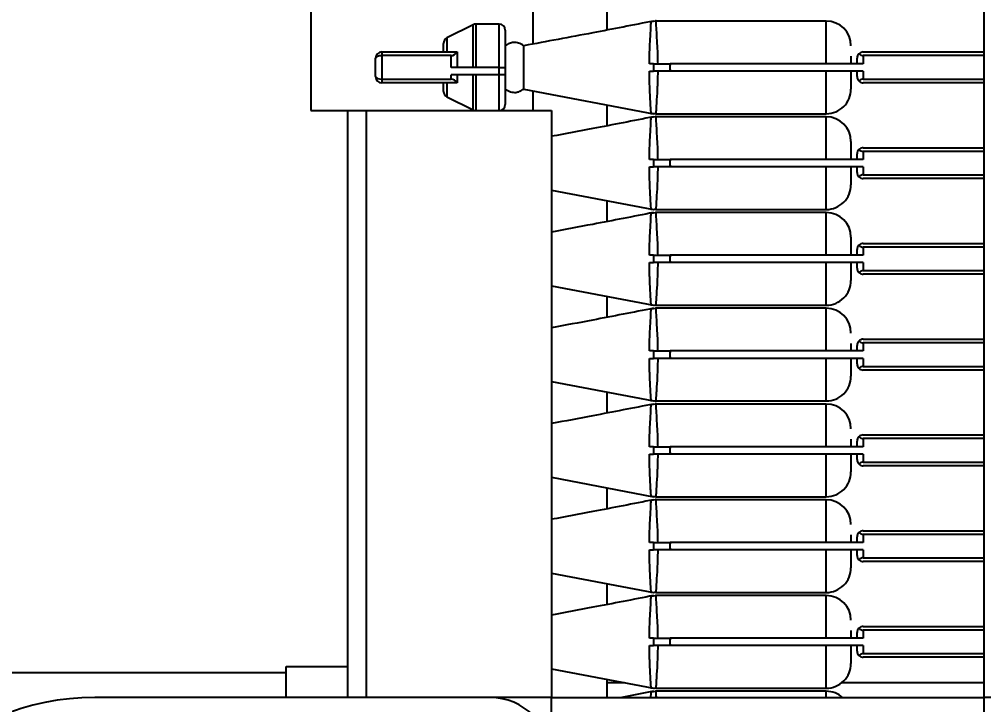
# Model space of a CAD drawing. Header units: millimetres. Extents: x 10 to 584, y 10 to 410.
# Drawn here: x 103.39 to 108.6, y 298.64 to 302.34 of the extents above; entities that cross this region are included whole.
import ezdxf

# ---------------------------------------------------------------- set-up
doc = ezdxf.new("R2010")
doc.units = ezdxf.units.MM
doc.layers.add('2', color=1, linetype='Continuous')
doc.styles.add('SLDTEXTSTYLE0', font='TXT', dxfattribs={"width": 0.7})
doc.dimstyles.new('SLDDIMSTYLE0', dxfattribs={"dimtxt": 3.5, "dimasz": 3.5, "dimexe": 0, "dimexo": 0.0625, "dimgap": 0.875, "dimtad": 1, "dimlfac": 15, "dimrnd": 1e-09, "dimzin": 12, "dimdsep": 46, "dimtxsty": 'SLDTEXTSTYLE0', "dimsah": 1, "dimcen": 0.09, "dimadec": 0, "dimazin": 3, "dimtfac": 1, "dimtofl": 0, "dimtmove": 0, "dimatfit": 3, "dimfxl": 0, "dimfrac": 2, "dimtolj": 1, "dimtzin": 12, "dimarcsym": 0})

# ---------------------------------------------------------------- blocks, each defined once
blk = doc.blocks.new('_D')
at = {"layer": '2', "color": 1}
for p, q in [((167.5018, 346.7783), (43.5018, 346.7783)), ((44.5018, 346.7783), (44.5018, 225.845)), ((181.5762, 225.845), (43.5018, 225.845))]:
    blk.add_line(p, q, dxfattribs=at)
for points in [[(44.5018, 346.7783), (43.9634, 343.2783), (45.0403, 343.2783)], [(44.5018, 225.845), (45.0403, 229.345), (43.9634, 229.345)]]:
    blk.add_solid(points, dxfattribs=at)
at = {"layer": '2', "color": 1, "insert": (39.9901, 278.6627), "char_height": 3.5, "attachment_point": 1, "rotation": 90, "style": 'SLDTEXTSTYLE0'}
blk.add_mtext('1814', dxfattribs=at)

msp = doc.modelspace()

# ---------------------------------------------------------------- linework, layer by layer
at = {"color": 7, "linetype": 'Continuous', "lineweight": 25}
for p, q in [((104.96849, 303.17831), (104.96849, 301.84498)), ((108.60183, 303.17831), (108.60183, 298.67831)), ((106.16849, 302.20435), (106.16849, 302.4688)), ((106.56849, 302.27977), (106.56849, 302.3927)), ((106.83141, 302.32733), (106.80619, 302.32392)), ((107.75183, 302.32831), (106.83128, 302.32831)), ((105.84479, 302.30813), (105.70359, 302.23753)), ((105.98516, 302.31165), (105.85969, 302.31165)), ((106.01849, 302.27831), (106.01849, 302.07831)), ((106.80585, 302.3238), (106.80594, 302.3258)), ((105.68516, 302.16165), (105.68516, 302.20771)), ((105.31849, 302.12784), (105.31849, 302.12831)), ((105.31849, 302.02879), (105.31849, 302.12784)), ((105.35183, 302.16165), (105.35183, 302.14165)), ((105.35183, 302.16165), (105.7568, 302.16165)), ((105.35183, 302.14165), (105.35183, 302.01498)), ((105.72625, 302.14165), (105.35183, 302.14165)), ((105.72625, 302.07831), (105.72625, 302.14165)), ((105.7568, 302.16165), (105.75934, 302.16165)), ((105.75934, 302.16165), (105.75958, 302.16145)), ((105.75958, 302.16145), (105.75958, 302.07831)), ((107.91849, 302.09831), (107.91849, 302.12831)), ((107.95183, 302.16165), (108.60183, 302.16165)), ((107.95183, 302.14165), (107.95183, 302.09831)), ((108.60183, 302.14165), (107.95183, 302.14165)), ((105.98516, 302.07831), (105.72625, 302.07831)), ((105.98516, 302.03831), (105.98516, 302.07831)), ((105.98516, 302.07831), (106.01849, 302.07831)), ((106.01849, 302.07831), (106.01849, 302.03831)), ((106.81849, 302.09831), (106.79671, 302.09831)), ((106.81849, 302.09831), (106.81849, 302.05831)), ((107.95183, 302.09831), (106.90968, 302.09831)), ((105.31849, 302.02831), (105.31849, 302.02879)), ((105.35183, 302.01498), (105.35183, 301.99498)), ((105.35183, 302.01498), (105.72625, 302.01498)), ((105.72625, 302.01498), (105.72625, 302.03831)), ((105.98516, 302.03831), (105.72625, 302.03831)), ((105.75958, 302.03831), (105.75958, 301.99518)), ((106.01849, 302.03831), (105.98516, 302.03831)), ((106.01849, 302.03831), (106.01849, 301.87831)), ((106.79662, 302.05831), (106.81849, 302.05831)), ((107.95183, 302.05831), (106.90968, 302.05831)), ((107.91849, 302.02831), (107.91849, 302.05831)), ((107.95183, 302.05831), (107.95183, 302.01498)), ((107.95183, 302.01498), (108.60183, 302.01498)), ((105.7568, 301.99498), (105.35183, 301.99498)), ((105.68516, 301.94892), (105.68516, 301.99498)), ((105.75934, 301.99498), (105.7568, 301.99498)), ((105.75958, 301.99518), (105.75934, 301.99498)), ((106.11849, 301.96165), (106.81849, 301.82847)), ((108.60183, 301.99498), (107.95183, 301.99498)), ((105.70359, 301.9191), (105.84479, 301.8485)), ((106.16849, 301.84498), (106.16849, 301.95214)), ((106.56849, 301.7631), (106.56849, 301.87604)), ((104.96849, 301.84498), (105.16849, 301.84498)), ((105.16849, 298.67831), (105.16849, 301.84498)), ((105.16849, 301.84498), (105.26849, 301.84498)), ((105.26849, 298.67831), (105.26849, 301.84498)), ((105.26849, 301.84498), (106.26849, 301.84498)), ((106.26849, 301.84498), (106.26849, 298.67831)), ((106.80585, 301.83275), (106.80594, 301.83082)), ((106.80585, 301.80713), (106.80594, 301.80913)), ((106.83141, 301.81067), (106.80619, 301.80726)), ((106.83128, 301.82831), (107.75183, 301.82831)), ((107.75183, 301.81165), (106.83128, 301.81165)), ((107.91849, 301.58165), (107.91849, 301.61165)), ((107.95183, 301.64498), (108.60183, 301.64498)), ((107.95183, 301.62498), (107.95183, 301.58165)), ((108.60183, 301.62498), (107.95183, 301.62498)), ((106.81849, 301.58165), (106.79671, 301.58165)), ((106.81849, 301.58165), (106.81849, 301.54165)), ((107.95183, 301.58165), (106.90968, 301.58165)), ((106.79662, 301.54165), (106.81849, 301.54165)), ((107.95183, 301.54165), (106.90968, 301.54165)), ((107.91849, 301.51165), (107.91849, 301.54165)), ((107.95183, 301.54165), (107.95183, 301.49831)), ((107.95183, 301.49831), (108.60183, 301.49831)), ((108.60183, 301.47831), (107.95183, 301.47831)), ((106.26849, 301.41644), (106.81849, 301.31181)), ((106.56849, 301.24643), (106.56849, 301.35937)), ((106.80585, 301.31608), (106.80594, 301.31415)), ((106.80585, 301.29047), (106.80594, 301.29247)), ((106.83141, 301.294), (106.80619, 301.29059)), ((106.83128, 301.31165), (107.75183, 301.31165)), ((107.75183, 301.29498), (106.83128, 301.29498)), ((107.95183, 301.12831), (108.60183, 301.12831)), ((107.91849, 301.06498), (107.91849, 301.09498)), ((108.60183, 301.10831), (107.95183, 301.10831)), ((107.95183, 301.10831), (107.95183, 301.06498)), ((106.79662, 301.02498), (106.81849, 301.02498)), ((106.81849, 301.06498), (106.79671, 301.06498)), ((106.81849, 301.06498), (106.81849, 301.02498)), ((107.95183, 301.06498), (106.90968, 301.06498)), ((107.95183, 301.02498), (106.90968, 301.02498)), ((107.91849, 300.99498), (107.91849, 301.02498)), ((107.95183, 301.02498), (107.95183, 300.98165)), ((107.95183, 300.98165), (108.60183, 300.98165)), ((108.60183, 300.96165), (107.95183, 300.96165)), ((106.26849, 300.89978), (106.81849, 300.79514)), ((106.56849, 300.72977), (106.56849, 300.8427)), ((106.80585, 300.79941), (106.80594, 300.79749)), ((106.80585, 300.7738), (106.80594, 300.7758)), ((106.83141, 300.77733), (106.80619, 300.77392)), ((106.83128, 300.79498), (107.75183, 300.79498)), ((107.75183, 300.77831), (106.83128, 300.77831)), ((107.95183, 300.61165), (108.60183, 300.61165)), ((107.91849, 300.54831), (107.91849, 300.57831)), ((107.95183, 300.59165), (107.95183, 300.54831)), ((108.60183, 300.59165), (107.95183, 300.59165)), ((106.79662, 300.50831), (106.81849, 300.50831)), ((106.81849, 300.54831), (106.79671, 300.54831)), ((106.81849, 300.54831), (106.81849, 300.50831)), ((107.95183, 300.54831), (106.90968, 300.54831)), ((107.95183, 300.50831), (106.90968, 300.50831)), ((107.91849, 300.47831), (107.91849, 300.50831)), ((107.95183, 300.50831), (107.95183, 300.46498)), ((107.95183, 300.46498), (108.60183, 300.46498)), ((108.60183, 300.44498), (107.95183, 300.44498)), ((106.26849, 300.38311), (106.81849, 300.27847)), ((106.56849, 300.2131), (106.56849, 300.32604)), ((106.80585, 300.28275), (106.80594, 300.28082)), ((106.80585, 300.25713), (106.80594, 300.25913)), ((106.83141, 300.26067), (106.80619, 300.25726)), ((106.83128, 300.27831), (107.75183, 300.27831)), ((107.75183, 300.26165), (106.83128, 300.26165)), ((107.95183, 300.09498), (108.60183, 300.09498)), ((107.91849, 300.03165), (107.91849, 300.06165)), ((107.95183, 300.07498), (107.95183, 300.03165)), ((108.60183, 300.07498), (107.95183, 300.07498)), ((106.79662, 299.99165), (106.81849, 299.99165)), ((106.81849, 300.03165), (106.79671, 300.03165)), ((106.81849, 300.03165), (106.81849, 299.99165)), ((107.95183, 300.03165), (106.90968, 300.03165)), ((107.95183, 299.99165), (106.90968, 299.99165)), ((107.91849, 299.96165), (107.91849, 299.99165)), ((107.95183, 299.99165), (107.95183, 299.94831)), ((107.95183, 299.94831), (108.60183, 299.94831)), ((108.60183, 299.92831), (107.95183, 299.92831)), ((106.26849, 299.86644), (106.81849, 299.76181)), ((106.56849, 299.69643), (106.56849, 299.80937)), ((106.80585, 299.76608), (106.80594, 299.76415)), ((106.80585, 299.74047), (106.80594, 299.74247)), ((106.83141, 299.744), (106.80619, 299.74059)), ((106.83128, 299.76165), (107.75183, 299.76165)), ((107.75183, 299.74498), (106.83128, 299.74498)), ((107.95183, 299.57831), (108.60183, 299.57831)), ((106.81849, 299.51498), (106.79671, 299.51498)), ((106.81849, 299.51498), (106.81849, 299.47498)), ((107.95183, 299.51498), (106.90968, 299.51498)), ((107.91849, 299.51498), (107.91849, 299.54498)), ((107.95183, 299.55831), (107.95183, 299.51498)), ((108.60183, 299.55831), (107.95183, 299.55831)), ((106.79662, 299.47498), (106.81849, 299.47498)), ((107.95183, 299.47498), (106.90968, 299.47498)), ((107.91849, 299.44498), (107.91849, 299.47498)), ((107.95183, 299.47498), (107.95183, 299.43165)), ((107.95183, 299.43165), (108.60183, 299.43165)), ((108.60183, 299.41165), (107.95183, 299.41165)), ((106.26849, 299.34978), (106.81849, 299.24514)), ((106.56849, 299.17977), (106.56849, 299.2927)), ((106.80585, 299.24941), (106.80594, 299.24749)), ((106.80585, 299.2238), (106.80594, 299.2258)), ((106.83141, 299.22733), (106.80619, 299.22392)), ((106.83128, 299.24498), (107.75183, 299.24498)), ((107.75183, 299.22831), (106.83128, 299.22831)), ((107.95183, 299.06165), (108.60183, 299.06165)), ((106.81849, 298.99831), (106.79671, 298.99831)), ((106.81849, 298.99831), (106.81849, 298.95831)), ((107.95183, 298.99831), (106.90968, 298.99831)), ((107.91849, 298.99831), (107.91849, 299.02831)), ((107.95183, 299.04165), (107.95183, 298.99831)), ((108.60183, 299.04165), (107.95183, 299.04165)), ((106.79662, 298.95831), (106.81849, 298.95831)), ((107.95183, 298.95831), (106.90968, 298.95831)), ((107.91849, 298.92831), (107.91849, 298.95831)), ((107.95183, 298.95831), (107.95183, 298.91498)), ((107.95183, 298.91498), (108.60183, 298.91498)), ((108.60183, 298.89498), (107.95183, 298.89498)), ((104.83516, 298.84498), (105.16849, 298.84498)), ((104.83516, 298.67831), (104.83516, 298.84498)), ((105.16849, 298.67831), (105.16849, 298.84498)), ((104.83516, 298.81165), (101.80183, 298.81165)), ((106.26849, 298.83311), (106.81849, 298.72847)), ((106.56849, 298.67831), (106.56849, 298.77604)), ((106.56849, 298.75831), (106.66164, 298.75831)), ((107.83609, 298.75831), (108.60183, 298.75831)), ((106.81849, 298.71149), (106.64709, 298.67831)), ((106.80585, 298.73275), (106.80594, 298.73082)), ((106.80585, 298.70713), (106.80594, 298.70913)), ((106.83141, 298.71067), (106.80619, 298.70726)), ((106.83128, 298.72831), (107.75183, 298.72831)), ((107.75183, 298.71165), (106.83128, 298.71165)), ((105.93516, 298.67831), (103.80183, 298.67831)), ((106.26849, 298.67831), (105.93516, 298.67831)), ((106.26849, 298.67831), (108.60183, 298.67831)), ((106.26849, 298.34498), (106.26849, 298.67831)), ((108.60183, 298.67831), (108.60183, 298.34498)), ((108.93516, 298.67831), (108.60183, 298.67831))]:
    msp.add_line(p, q, dxfattribs=at)
at = {"color": 59, "linetype": 'Continuous', "lineweight": 25}
for p, q in [((105.84479, 302.07831), (105.84479, 302.30813)), ((105.85969, 302.31165), (105.85969, 302.07831)), ((105.98516, 302.07831), (105.98516, 302.31165)), ((105.70359, 302.23753), (105.70359, 302.16165)), ((105.84479, 301.8485), (105.84479, 302.03831)), ((105.85969, 302.03831), (105.85969, 301.84498)), ((105.98516, 301.84498), (105.98516, 302.03831)), ((105.70359, 301.99498), (105.70359, 301.9191))]:
    msp.add_line(p, q, dxfattribs=at)
at = {"color": 7, "linetype": 'Continuous', "lineweight": 25}
for centre, radius, start, end in [((107.75183, 302.19498), 0.13333, 0, 89.98212), ((105.85969, 302.27831), 0.03333, 90, 116.56505), ((105.98516, 302.27831), 0.03333, 0, 90), ((105.71849, 302.20771), 0.03333, 116.56505, 180), ((105.35183, 302.12831), 0.03333, 90, 180), ((105.72625, 302.17498), 0.03333, 270, 336.42182), ((107.95183, 302.12831), 0.03333, 135.573, 180), ((107.95183, 302.12831), 0.03333, 90, 135.573), ((107.95183, 302.17498), 0.03333, 224.427, 270), ((105.35183, 302.02831), 0.03333, 180, 270), ((105.72625, 301.98165), 0.03333, 23.57818, 90), ((107.95183, 302.02831), 0.03333, 180, 224.427), ((107.95183, 301.98165), 0.03333, 90, 135.573), ((107.75183, 301.96165), 0.13333, 269.98212, 0), ((107.95183, 302.02831), 0.03333, 224.427, 270), ((105.71849, 301.94892), 0.03333, 180, 243.43495), ((105.98516, 301.87831), 0.03333, 270, 0), ((105.85969, 301.87831), 0.03333, 243.43495, 270), ((107.75183, 301.67831), 0.13333, 0, 89.98212), ((107.95183, 301.61165), 0.03333, 135.573, 180), ((107.95183, 301.61165), 0.03333, 90, 135.573), ((107.95183, 301.65831), 0.03333, 224.427, 270), ((107.95183, 301.51165), 0.03333, 180, 224.427), ((107.95183, 301.46498), 0.03333, 90, 135.573), ((107.75183, 301.44498), 0.13333, 269.98212, 0), ((107.95183, 301.51165), 0.03333, 224.427, 270), ((107.75183, 301.16165), 0.13333, 0, 89.98212), ((107.95183, 301.09498), 0.03333, 90, 135.573), ((107.95183, 301.09498), 0.03333, 135.573, 180), ((107.95183, 301.14165), 0.03333, 224.427, 270), ((107.95183, 300.99498), 0.03333, 180, 224.427), ((107.95183, 300.94831), 0.03333, 90, 135.573), ((107.75183, 300.92831), 0.13333, 269.98212, 0), ((107.95183, 300.99498), 0.03333, 224.427, 270), ((107.75183, 300.64498), 0.13333, 0, 89.98212), ((107.95183, 300.57831), 0.03333, 90, 135.573), ((107.95183, 300.57831), 0.03333, 135.573, 180), ((107.95183, 300.62498), 0.03333, 224.427, 270), ((107.95183, 300.47831), 0.03333, 180, 224.427), ((107.95183, 300.43165), 0.03333, 90, 135.573), ((107.95183, 300.47831), 0.03333, 224.427, 270), ((107.75183, 300.41165), 0.13333, 269.98212, 0), ((107.75183, 300.12831), 0.13333, 0, 89.98212), ((107.95183, 300.06165), 0.03333, 90, 135.573), ((107.95183, 300.06165), 0.03333, 135.573, 180), ((107.95183, 300.10831), 0.03333, 224.427, 270), ((107.95183, 299.96165), 0.03333, 180, 224.427), ((107.95183, 299.91498), 0.03333, 90, 135.573), ((107.95183, 299.96165), 0.03333, 224.427, 270), ((107.75183, 299.89498), 0.13333, 269.98212, 0), ((107.75183, 299.61165), 0.13333, 0, 89.98212), ((107.95183, 299.54498), 0.03333, 135.573, 180), ((107.95183, 299.54498), 0.03333, 90, 135.573), ((107.95183, 299.59165), 0.03333, 224.427, 270), ((107.95183, 299.44498), 0.03333, 180, 224.427), ((107.95183, 299.39831), 0.03333, 90, 135.573), ((107.95183, 299.44498), 0.03333, 224.427, 270), ((107.75183, 299.37831), 0.13333, 269.98212, 0), ((107.75183, 299.09498), 0.13333, 0, 89.98212), ((107.95183, 299.02831), 0.03333, 135.573, 180), ((107.95183, 299.02831), 0.03333, 90, 135.573), ((107.95183, 299.07498), 0.03333, 224.427, 270), ((107.95183, 298.92831), 0.03333, 180, 224.427), ((107.95183, 298.88165), 0.03333, 90, 135.573), ((107.95183, 298.92831), 0.03333, 224.427, 270), ((107.75183, 298.86165), 0.13333, 269.98212, 0), ((107.75183, 298.57831), 0.13333, 48.59038, 89.98212), ((103.80183, 297.34498), 1.33333, 90, 180), ((105.93516, 298.34498), 0.33333, 0, 90)]:
    msp.add_arc(centre, radius, start, end, dxfattribs=at)
for centre, start_param, end_param in [((105.35183, 302.12784), 1.5707963, 3.1415927), ((105.35183, 302.02879), 3.1415927, 4.712389)]:
    msp.add_ellipse(centre, major_axis=(0.03333, 0), ratio=0.4142136, start_param=start_param, end_param=end_param, dxfattribs=at)
for points, knots in [([(106.81849, 302.32816), (106.70924, 302.30685), (106.47591, 302.26135), (106.24257, 302.21802), (106.11849, 302.19498)], [0, 0, 0, 0, 0.46823352, 1, 1, 1, 1]), ([(106.11849, 302.19498), (106.10955, 302.20067), (106.09261, 302.21145), (106.06439, 302.21462), (106.03928, 302.20833), (106.02568, 302.19959), (106.01849, 302.19498)], [0, 0, 0, 0, 0.2916196, 0.55270692, 0.76371042, 1, 1, 1, 1]), ([(106.11849, 302.07831), (106.11849, 302.0936), (106.11849, 302.12418), (106.11849, 302.16273), (106.11849, 302.18964), (106.11849, 302.19314), (106.11849, 302.19488)], [0, 0, 0, 0, 0.2506994, 0.5013989, 0.7520983, 1, 1, 1, 1]), ([(107.88516, 302.1389), (107.88516, 302.13154), (107.88516, 302.12021), (107.88516, 302.104), (107.88516, 302.09831)], [0, 0, 0, 0, 0.6488276, 1, 1, 1, 1]), ([(106.11849, 301.96173), (106.11849, 301.9617), (106.11849, 301.95869), (106.11849, 301.96907), (106.11849, 301.99331), (106.11849, 302.0326), (106.11849, 302.06307), (106.11849, 302.07831)], [0, 0, 0, 0, 0.002411, 0.2518083, 0.5012055, 0.7506028, 1, 1, 1, 1]), ([(106.81849, 302.09831), (106.83075, 302.09831), (106.85527, 302.09831), (106.88872, 302.09831), (106.90673, 302.09831), (106.90968, 302.09831)], [0, 0, 0, 0, 0.4554846, 0.9107025, 1, 1, 1, 1]), ([(106.90968, 302.05831), (106.89424, 302.05831), (106.86333, 302.05831), (106.8336, 302.05831), (106.82024, 302.05831), (106.81849, 302.05831)], [0, 0, 0, 0, 0.46482772, 0.93020447, 1, 1, 1, 1]), ([(107.88516, 302.05831), (107.88516, 302.05341), (107.88516, 302.03241), (107.88516, 302.00563), (107.88516, 301.97048), (107.88516, 301.96529), (107.88516, 301.96165)], [0, 0, 0, 0, 0.06579112, 0.28211026, 0.49679186, 1, 1, 1, 1]), ([(106.01849, 301.96165), (106.02758, 301.95596), (106.04473, 301.94524), (106.07303, 301.94199), (106.09804, 301.94827), (106.11143, 301.95703), (106.11849, 301.96165)], [0, 0, 0, 0, 0.2951594, 0.5571246, 0.7666802, 1, 1, 1, 1]), ([(106.81849, 301.81149), (106.70924, 301.79014), (106.52591, 301.75432), (106.34257, 301.7202), (106.26849, 301.70641)], [0, 0, 0, 0, 0.5959309, 1, 1, 1, 1]), ([(106.80637, 301.83237), (106.8104, 301.83084), (106.81843, 301.82776), (106.82689, 301.82934), (106.83111, 301.83013)], [0, 0, 0, 0, 0.5005037, 1, 1, 1, 1]), ([(107.88516, 301.67831), (107.88516, 301.67561), (107.88516, 301.67085), (107.88516, 301.63775), (107.88516, 301.60603), (107.88516, 301.58728), (107.88516, 301.58165)], [0, 0, 0, 0, 0.424183, 0.7471794, 0.9240222, 1, 1, 1, 1]), ([(106.81849, 301.58165), (106.83075, 301.58165), (106.85527, 301.58165), (106.88872, 301.58165), (106.90673, 301.58165), (106.90968, 301.58165)], [0, 0, 0, 0, 0.4554846, 0.9107025, 1, 1, 1, 1]), ([(106.90968, 301.54165), (106.89424, 301.54165), (106.86333, 301.54165), (106.8336, 301.54165), (106.82024, 301.54165), (106.81849, 301.54165)], [0, 0, 0, 0, 0.4648277, 0.9302045, 1, 1, 1, 1]), ([(107.88516, 301.54165), (107.88516, 301.53675), (107.88516, 301.51574), (107.88516, 301.48896), (107.88516, 301.45382), (107.88516, 301.44862), (107.88516, 301.44498)], [0, 0, 0, 0, 0.06579112, 0.28211026, 0.49679186, 1, 1, 1, 1]), ([(106.81849, 301.29482), (106.70924, 301.27347), (106.52591, 301.23765), (106.34257, 301.20353), (106.26849, 301.18975)], [0, 0, 0, 0, 0.5959309, 1, 1, 1, 1]), ([(106.80637, 301.31571), (106.8104, 301.31417), (106.81843, 301.3111), (106.82689, 301.31267), (106.83111, 301.31346)], [0, 0, 0, 0, 0.5005037, 1, 1, 1, 1]), ([(107.88516, 301.16165), (107.88516, 301.15895), (107.88516, 301.15419), (107.88516, 301.12109), (107.88516, 301.08937), (107.88516, 301.07062), (107.88516, 301.06498)], [0, 0, 0, 0, 0.424183, 0.7471794, 0.9240222, 1, 1, 1, 1]), ([(106.81849, 301.06498), (106.83075, 301.06498), (106.85527, 301.06498), (106.88872, 301.06498), (106.90673, 301.06498), (106.90968, 301.06498)], [0, 0, 0, 0, 0.4554846, 0.9107025, 1, 1, 1, 1]), ([(106.90968, 301.02498), (106.89424, 301.02498), (106.86333, 301.02498), (106.8336, 301.02498), (106.82024, 301.02498), (106.81849, 301.02498)], [0, 0, 0, 0, 0.4648277, 0.9302045, 1, 1, 1, 1]), ([(107.88516, 301.02498), (107.88516, 301.02008), (107.88516, 300.99907), (107.88516, 300.97229), (107.88516, 300.93715), (107.88516, 300.93196), (107.88516, 300.92831)], [0, 0, 0, 0, 0.06579112, 0.28211026, 0.49679186, 1, 1, 1, 1]), ([(106.81849, 300.77816), (106.70924, 300.75681), (106.52591, 300.72099), (106.34257, 300.68687), (106.26849, 300.67308)], [0, 0, 0, 0, 0.5959309, 1, 1, 1, 1]), ([(106.80637, 300.79904), (106.8104, 300.7975), (106.81843, 300.79443), (106.82689, 300.796), (106.83111, 300.79679)], [0, 0, 0, 0, 0.5005037, 1, 1, 1, 1]), ([(107.88516, 300.5889), (107.88516, 300.58154), (107.88516, 300.57021), (107.88516, 300.554), (107.88516, 300.54831)], [0, 0, 0, 0, 0.6488276, 1, 1, 1, 1]), ([(106.81849, 300.54831), (106.83075, 300.54831), (106.85527, 300.54831), (106.88872, 300.54831), (106.90673, 300.54831), (106.90968, 300.54831)], [0, 0, 0, 0, 0.4554846, 0.9107025, 1, 1, 1, 1]), ([(106.90968, 300.50831), (106.89424, 300.50831), (106.86333, 300.50831), (106.8336, 300.50831), (106.82024, 300.50831), (106.81849, 300.50831)], [0, 0, 0, 0, 0.46482772, 0.93020447, 1, 1, 1, 1]), ([(107.88516, 300.50831), (107.88516, 300.50341), (107.88516, 300.48241), (107.88516, 300.45563), (107.88516, 300.42048), (107.88516, 300.41529), (107.88516, 300.41165)], [0, 0, 0, 0, 0.06579112, 0.28211026, 0.49679186, 1, 1, 1, 1]), ([(106.81849, 300.26149), (106.70924, 300.24014), (106.52591, 300.20432), (106.34257, 300.1702), (106.26849, 300.15641)], [0, 0, 0, 0, 0.5959309, 1, 1, 1, 1]), ([(106.80637, 300.28237), (106.8104, 300.28084), (106.81843, 300.27776), (106.82689, 300.27934), (106.83111, 300.28013)], [0, 0, 0, 0, 0.5005037, 1, 1, 1, 1]), ([(107.88516, 300.07223), (107.88516, 300.06488), (107.88516, 300.05354), (107.88516, 300.03734), (107.88516, 300.03165)], [0, 0, 0, 0, 0.6488276, 1, 1, 1, 1]), ([(106.81849, 300.03165), (106.83075, 300.03165), (106.85527, 300.03165), (106.88872, 300.03165), (106.90673, 300.03165), (106.90968, 300.03165)], [0, 0, 0, 0, 0.4554846, 0.9107025, 1, 1, 1, 1]), ([(106.90968, 299.99165), (106.89424, 299.99165), (106.86333, 299.99165), (106.8336, 299.99165), (106.82024, 299.99165), (106.81849, 299.99165)], [0, 0, 0, 0, 0.46482772, 0.93020447, 1, 1, 1, 1]), ([(107.88516, 299.99165), (107.88516, 299.98675), (107.88516, 299.96574), (107.88516, 299.93896), (107.88516, 299.90382), (107.88516, 299.89862), (107.88516, 299.89498)], [0, 0, 0, 0, 0.06579112, 0.28211026, 0.49679186, 1, 1, 1, 1]), ([(106.81849, 299.74482), (106.70924, 299.72347), (106.52591, 299.68765), (106.34257, 299.65353), (106.26849, 299.63975)], [0, 0, 0, 0, 0.5959309, 1, 1, 1, 1]), ([(106.80637, 299.76571), (106.8104, 299.76417), (106.81843, 299.7611), (106.82689, 299.76267), (106.83111, 299.76346)], [0, 0, 0, 0, 0.5005037, 1, 1, 1, 1]), ([(106.81849, 299.51498), (106.83075, 299.51498), (106.85527, 299.51498), (106.88872, 299.51498), (106.90673, 299.51498), (106.90968, 299.51498)], [0, 0, 0, 0, 0.4554846, 0.9107025, 1, 1, 1, 1]), ([(107.88516, 299.55557), (107.88516, 299.54821), (107.88516, 299.53687), (107.88516, 299.52067), (107.88516, 299.51498)], [0, 0, 0, 0, 0.6488276, 1, 1, 1, 1]), ([(106.90968, 299.47498), (106.89424, 299.47498), (106.86333, 299.47498), (106.8336, 299.47498), (106.82024, 299.47498), (106.81849, 299.47498)], [0, 0, 0, 0, 0.46482772, 0.93020447, 1, 1, 1, 1]), ([(107.88516, 299.47498), (107.88516, 299.47008), (107.88516, 299.44907), (107.88516, 299.42229), (107.88516, 299.38715), (107.88516, 299.38196), (107.88516, 299.37831)], [0, 0, 0, 0, 0.06579112, 0.28211026, 0.49679186, 1, 1, 1, 1]), ([(106.81849, 299.22816), (106.70924, 299.20681), (106.52591, 299.17099), (106.34257, 299.13687), (106.26849, 299.12308)], [0, 0, 0, 0, 0.5959309, 1, 1, 1, 1]), ([(106.80637, 299.24904), (106.8104, 299.2475), (106.81843, 299.24443), (106.82689, 299.246), (106.83111, 299.24679)], [0, 0, 0, 0, 0.5005037, 1, 1, 1, 1]), ([(106.81849, 298.99831), (106.83075, 298.99831), (106.85527, 298.99831), (106.88872, 298.99831), (106.90673, 298.99831), (106.90968, 298.99831)], [0, 0, 0, 0, 0.4554846, 0.9107025, 1, 1, 1, 1]), ([(107.88516, 299.0389), (107.88516, 299.03154), (107.88516, 299.02021), (107.88516, 299.004), (107.88516, 298.99831)], [0, 0, 0, 0, 0.6488276, 1, 1, 1, 1]), ([(106.90968, 298.95831), (106.89424, 298.95831), (106.86333, 298.95831), (106.8336, 298.95831), (106.82024, 298.95831), (106.81849, 298.95831)], [0, 0, 0, 0, 0.46482772, 0.93020447, 1, 1, 1, 1]), ([(107.88516, 298.95831), (107.88516, 298.95341), (107.88516, 298.93241), (107.88516, 298.90563), (107.88516, 298.87048), (107.88516, 298.86529), (107.88516, 298.86165)], [0, 0, 0, 0, 0.06579112, 0.28211026, 0.49679186, 1, 1, 1, 1]), ([(106.80637, 298.73237), (106.8104, 298.73084), (106.81843, 298.72776), (106.82689, 298.72934), (106.83111, 298.73013)], [0, 0, 0, 0, 0.5005037, 1, 1, 1, 1])]:
    msp.add_open_spline(points, degree=3, knots=knots, dxfattribs=at)
at = {"color": 59, "linetype": 'Continuous', "lineweight": 25}
for points, knots in [([(106.83128, 302.32831), (106.83128, 302.32831), (106.83068, 302.33761), (106.83153, 302.32051), (106.83238, 302.30341)], [0, 0, 0, 0, 0.0001642, 1, 1, 1, 1]), ([(106.83128, 302.32828), (106.83128, 302.32829), (106.83068, 302.33761), (106.83153, 302.3205), (106.83238, 302.30341)], [0, 0, 0, 0, 0.0012234, 1, 1, 1, 1]), ([(106.83128, 302.32828), (106.83128, 302.32829), (106.83068, 302.33761), (106.83153, 302.3205), (106.83238, 302.30341)], [0, 0, 0, 0, 0.0012234, 1, 1, 1, 1]), ([(106.83128, 302.32828), (106.83128, 302.32829), (106.83068, 302.33761), (106.83192, 302.31123), (106.83461, 302.262), (106.8381, 302.20046), (106.84072, 302.14578), (106.84137, 302.11168), (106.84162, 302.09831)], [0, 0, 0, 0, 0.0004232, 0.3459713, 0.6013587, 0.7780107, 0.9130229, 1, 1, 1, 1]), ([(107.75183, 302.09831), (107.75183, 302.11339), (107.75183, 302.14955), (107.75183, 302.20611), (107.75183, 302.26692), (107.75183, 302.31753), (107.75183, 302.32452), (107.75183, 302.32831)], [0, 0, 0, 0, 0.0982685, 0.2356394, 0.4182639, 0.6841567, 1, 1, 1, 1]), ([(106.79671, 302.09831), (106.79687, 302.10935), (106.79733, 302.14079), (106.79945, 302.19462), (106.80266, 302.25708), (106.80547, 302.31172), (106.80572, 302.3195), (106.80585, 302.3238)], [0, 0, 0, 0, 0.0752232, 0.2142029, 0.3999609, 0.6678796, 1, 1, 1, 1]), ([(106.80594, 301.83082), (106.80594, 301.83079), (106.80634, 301.82132), (106.80487, 301.84653), (106.80212, 301.89673), (106.79944, 301.94813), (106.79719, 302.00915), (106.79681, 302.04156), (106.79662, 302.05831)], [0, 0, 0, 0, 0.0010478, 0.3924238, 0.5418725, 0.7850634, 0.8888566, 1, 1, 1, 1]), ([(106.84175, 302.05831), (106.84174, 302.05775), (106.84161, 302.03849), (106.84084, 302.00375), (106.83818, 301.94214), (106.8353, 301.89307), (106.83225, 301.84119), (106.83169, 301.83372), (106.83128, 301.82832)], [0, 0, 0, 0, 0.0036336, 0.1247433, 0.2288001, 0.4680545, 0.614938, 1, 1, 1, 1]), ([(107.75183, 301.82831), (107.75183, 301.83356), (107.75183, 301.84128), (107.75183, 301.89464), (107.75183, 301.94654), (107.75183, 302.00597), (107.75183, 302.04016), (107.75183, 302.05831)], [0, 0, 0, 0, 0.3773035, 0.5553663, 0.7769376, 0.8815574, 1, 1, 1, 1]), ([(106.79671, 301.58165), (106.79687, 301.59269), (106.79733, 301.62413), (106.79945, 301.67796), (106.80266, 301.74041), (106.80547, 301.79506), (106.80572, 301.80283), (106.80585, 301.80713)], [0, 0, 0, 0, 0.0752232, 0.2142029, 0.3999609, 0.6678796, 1, 1, 1, 1]), ([(106.83128, 301.81164), (106.83128, 301.81164), (106.83068, 301.82095), (106.83153, 301.80384), (106.83238, 301.78675)], [0, 0, 0, 0, 0.0001642, 1, 1, 1, 1]), ([(106.83128, 301.81161), (106.83128, 301.81162), (106.83068, 301.82094), (106.83192, 301.79457), (106.83461, 301.74534), (106.8381, 301.68379), (106.84072, 301.62912), (106.84137, 301.59501), (106.84162, 301.58165)], [0, 0, 0, 0, 0.0004232, 0.3459713, 0.6013587, 0.7780107, 0.9130229, 1, 1, 1, 1]), ([(107.75183, 301.58165), (107.75183, 301.59673), (107.75183, 301.63288), (107.75183, 301.68944), (107.75183, 301.75025), (107.75183, 301.80086), (107.75183, 301.80785), (107.75183, 301.81165)], [0, 0, 0, 0, 0.0982685, 0.2356394, 0.4182639, 0.6841567, 1, 1, 1, 1]), ([(106.80594, 301.31415), (106.80594, 301.31413), (106.80634, 301.30466), (106.80487, 301.32986), (106.80212, 301.38007), (106.79944, 301.43146), (106.79719, 301.49249), (106.79681, 301.52489), (106.79662, 301.54165)], [0, 0, 0, 0, 0.0010478, 0.3924238, 0.5418725, 0.7850634, 0.8888566, 1, 1, 1, 1]), ([(106.84175, 301.54165), (106.84174, 301.54109), (106.84161, 301.52182), (106.84084, 301.48708), (106.83818, 301.42547), (106.8353, 301.3764), (106.83225, 301.32453), (106.83169, 301.31706), (106.83128, 301.31165)], [0, 0, 0, 0, 0.0036336, 0.1247433, 0.2288001, 0.4680545, 0.614938, 1, 1, 1, 1]), ([(107.75183, 301.31165), (107.75183, 301.31689), (107.75183, 301.32461), (107.75183, 301.37798), (107.75183, 301.42987), (107.75183, 301.4893), (107.75183, 301.52349), (107.75183, 301.54165)], [0, 0, 0, 0, 0.3773035, 0.5553663, 0.7769376, 0.8815574, 1, 1, 1, 1]), ([(106.79671, 301.06498), (106.79687, 301.07602), (106.79733, 301.10746), (106.79945, 301.16129), (106.80266, 301.22375), (106.80547, 301.27839), (106.80572, 301.28616), (106.80585, 301.29047)], [0, 0, 0, 0, 0.0752232, 0.2142029, 0.3999609, 0.6678796, 1, 1, 1, 1]), ([(106.83128, 301.29498), (106.83128, 301.29498), (106.83068, 301.30428), (106.83153, 301.28718), (106.83238, 301.27008)], [0, 0, 0, 0, 0.0001642, 1, 1, 1, 1]), ([(106.83128, 301.29498), (106.83128, 301.29498), (106.83068, 301.30428), (106.83153, 301.28718), (106.83238, 301.27008)], [0, 0, 0, 0, 0.0001642, 1, 1, 1, 1]), ([(106.83128, 301.29495), (106.83128, 301.29496), (106.83068, 301.30428), (106.83192, 301.2779), (106.83461, 301.22867), (106.8381, 301.16713), (106.84072, 301.11245), (106.84137, 301.07834), (106.84162, 301.06498)], [0, 0, 0, 0, 0.0004232, 0.3459713, 0.6013587, 0.7780107, 0.9130229, 1, 1, 1, 1]), ([(107.75183, 301.06498), (107.75183, 301.08006), (107.75183, 301.11622), (107.75183, 301.17277), (107.75183, 301.23359), (107.75183, 301.28419), (107.75183, 301.29118), (107.75183, 301.29498)], [0, 0, 0, 0, 0.0982685, 0.2356394, 0.4182639, 0.6841567, 1, 1, 1, 1]), ([(106.80594, 300.79749), (106.80594, 300.79746), (106.80634, 300.78799), (106.80487, 300.81319), (106.80212, 300.8634), (106.79944, 300.91479), (106.79719, 300.97582), (106.79681, 301.00822), (106.79662, 301.02498)], [0, 0, 0, 0, 0.0010478, 0.3924238, 0.5418725, 0.7850634, 0.8888566, 1, 1, 1, 1]), ([(106.84175, 301.02498), (106.84174, 301.02442), (106.84161, 301.00515), (106.84084, 300.97039), (106.83818, 300.90889), (106.83526, 300.85905), (106.83238, 300.81028), (106.83087, 300.78574), (106.83128, 300.79501), (106.83128, 300.79502)], [0, 0, 0, 0, 0.00363148, 0.12467002, 0.22866573, 0.46777964, 0.61457683, 0.99946951, 1, 1, 1, 1]), ([(107.75183, 300.79498), (107.75183, 300.80023), (107.75183, 300.80795), (107.75183, 300.86131), (107.75183, 300.91321), (107.75183, 300.97264), (107.75183, 301.00683), (107.75183, 301.02498)], [0, 0, 0, 0, 0.3773035, 0.5553663, 0.7769376, 0.8815574, 1, 1, 1, 1]), ([(106.79671, 300.54831), (106.79687, 300.55935), (106.79733, 300.59079), (106.79945, 300.64462), (106.80266, 300.70708), (106.80547, 300.76172), (106.80572, 300.7695), (106.80585, 300.7738)], [0, 0, 0, 0, 0.0752232, 0.2142029, 0.3999609, 0.6678796, 1, 1, 1, 1]), ([(106.83128, 300.77831), (106.83128, 300.77831), (106.83068, 300.78761), (106.83153, 300.77051), (106.83238, 300.75341)], [0, 0, 0, 0, 0.0001642, 1, 1, 1, 1]), ([(106.83128, 300.77828), (106.83128, 300.77829), (106.83068, 300.78761), (106.83153, 300.7705), (106.83238, 300.75341)], [0, 0, 0, 0, 0.0012234, 1, 1, 1, 1]), ([(106.83128, 300.77828), (106.83128, 300.77829), (106.83068, 300.78761), (106.83153, 300.7705), (106.83238, 300.75341)], [0, 0, 0, 0, 0.0012234, 1, 1, 1, 1]), ([(106.83128, 300.77828), (106.83128, 300.77829), (106.83068, 300.78761), (106.83192, 300.76123), (106.83461, 300.712), (106.8381, 300.65046), (106.84072, 300.59578), (106.84137, 300.56168), (106.84162, 300.54831)], [0, 0, 0, 0, 0.0004232, 0.3459713, 0.6013587, 0.7780107, 0.9130229, 1, 1, 1, 1]), ([(107.75183, 300.54831), (107.75183, 300.56339), (107.75183, 300.59955), (107.75183, 300.65611), (107.75183, 300.71692), (107.75183, 300.76753), (107.75183, 300.77452), (107.75183, 300.77831)], [0, 0, 0, 0, 0.0982685, 0.2356394, 0.4182639, 0.6841567, 1, 1, 1, 1]), ([(106.80594, 300.28082), (106.80594, 300.28079), (106.80634, 300.27132), (106.80487, 300.29653), (106.80212, 300.34673), (106.79944, 300.39813), (106.79719, 300.45915), (106.79681, 300.49156), (106.79662, 300.50831)], [0, 0, 0, 0, 0.0010478, 0.3924238, 0.5418725, 0.7850634, 0.8888566, 1, 1, 1, 1]), ([(106.84175, 300.50831), (106.84174, 300.50775), (106.84161, 300.48849), (106.84084, 300.45373), (106.83818, 300.39223), (106.83526, 300.34238), (106.83238, 300.29361), (106.83087, 300.26907), (106.83128, 300.27834), (106.83128, 300.27835)], [0, 0, 0, 0, 0.0036315, 0.12467, 0.2286657, 0.4677796, 0.6145768, 0.9994695, 1, 1, 1, 1]), ([(107.75183, 300.27831), (107.75183, 300.28356), (107.75183, 300.29128), (107.75183, 300.34464), (107.75183, 300.39654), (107.75183, 300.45597), (107.75183, 300.49016), (107.75183, 300.50831)], [0, 0, 0, 0, 0.3773035, 0.5553663, 0.7769376, 0.8815574, 1, 1, 1, 1]), ([(106.79671, 300.03165), (106.79687, 300.04269), (106.79733, 300.07413), (106.79945, 300.12796), (106.80266, 300.19041), (106.80547, 300.24506), (106.80572, 300.25283), (106.80585, 300.25713)], [0, 0, 0, 0, 0.0752232, 0.2142029, 0.3999609, 0.6678796, 1, 1, 1, 1]), ([(106.83128, 300.26164), (106.83128, 300.26164), (106.83068, 300.27095), (106.83192, 300.24456), (106.83461, 300.19534), (106.8381, 300.13379), (106.84072, 300.07912), (106.84137, 300.04501), (106.84162, 300.03165)], [0, 0, 0, 0, 0.0000568, 0.3457315, 0.6012125, 0.7779294, 0.912991, 1, 1, 1, 1]), ([(106.83128, 300.26161), (106.83128, 300.26162), (106.83068, 300.27094), (106.83153, 300.25384), (106.83238, 300.23675)], [0, 0, 0, 0, 0.0012234, 1, 1, 1, 1]), ([(106.83128, 300.26161), (106.83128, 300.26162), (106.83068, 300.27094), (106.83153, 300.25384), (106.83238, 300.23675)], [0, 0, 0, 0, 0.0012234, 1, 1, 1, 1]), ([(107.75183, 300.03165), (107.75183, 300.04673), (107.75183, 300.08288), (107.75183, 300.13944), (107.75183, 300.20025), (107.75183, 300.25086), (107.75183, 300.25785), (107.75183, 300.26165)], [0, 0, 0, 0, 0.0982685, 0.2356394, 0.4182639, 0.6841567, 1, 1, 1, 1]), ([(106.80594, 299.76415), (106.80594, 299.76413), (106.80634, 299.75466), (106.80487, 299.77986), (106.80212, 299.83007), (106.79944, 299.88146), (106.79719, 299.94249), (106.79681, 299.97489), (106.79662, 299.99165)], [0, 0, 0, 0, 0.0010478, 0.3924238, 0.5418725, 0.7850634, 0.8888566, 1, 1, 1, 1]), ([(106.84175, 299.99165), (106.84174, 299.99109), (106.84161, 299.97182), (106.84084, 299.93708), (106.83818, 299.87547), (106.8353, 299.8264), (106.83225, 299.77453), (106.83169, 299.76706), (106.83128, 299.76165)], [0, 0, 0, 0, 0.0036336, 0.1247433, 0.2288001, 0.4680545, 0.614938, 1, 1, 1, 1]), ([(107.75183, 299.76165), (107.75183, 299.76689), (107.75183, 299.77461), (107.75183, 299.82798), (107.75183, 299.87987), (107.75183, 299.9393), (107.75183, 299.97349), (107.75183, 299.99165)], [0, 0, 0, 0, 0.3773035, 0.5553663, 0.7769376, 0.8815574, 1, 1, 1, 1]), ([(106.79671, 299.51498), (106.79687, 299.52602), (106.79733, 299.55746), (106.79945, 299.61129), (106.80266, 299.67375), (106.80547, 299.72839), (106.80572, 299.73616), (106.80585, 299.74047)], [0, 0, 0, 0, 0.0752232, 0.2142029, 0.3999609, 0.6678796, 1, 1, 1, 1]), ([(106.83128, 299.74495), (106.83128, 299.74496), (106.83068, 299.75428), (106.83153, 299.73717), (106.83238, 299.72008)], [0, 0, 0, 0, 0.0012234, 1, 1, 1, 1]), ([(106.83128, 299.74495), (106.83128, 299.74496), (106.83068, 299.75428), (106.83192, 299.7279), (106.83461, 299.67867), (106.8381, 299.61713), (106.84072, 299.56245), (106.84137, 299.52834), (106.84162, 299.51498)], [0, 0, 0, 0, 0.0004232, 0.3459713, 0.6013587, 0.7780107, 0.9130229, 1, 1, 1, 1]), ([(106.83128, 299.74495), (106.83128, 299.74496), (106.83068, 299.75428), (106.83153, 299.73717), (106.83238, 299.72008)], [0, 0, 0, 0, 0.0012234, 1, 1, 1, 1]), ([(107.75183, 299.51498), (107.75183, 299.53006), (107.75183, 299.56622), (107.75183, 299.62277), (107.75183, 299.68359), (107.75183, 299.73419), (107.75183, 299.74118), (107.75183, 299.74498)], [0, 0, 0, 0, 0.0982685, 0.2356394, 0.4182639, 0.6841567, 1, 1, 1, 1]), ([(106.80594, 299.24749), (106.80594, 299.24746), (106.80634, 299.23799), (106.80487, 299.26319), (106.80212, 299.3134), (106.79944, 299.36479), (106.79719, 299.42582), (106.79681, 299.45822), (106.79662, 299.47498)], [0, 0, 0, 0, 0.0010478, 0.3924238, 0.5418725, 0.7850634, 0.8888566, 1, 1, 1, 1]), ([(106.84175, 299.47498), (106.84174, 299.47442), (106.84161, 299.45515), (106.84084, 299.42041), (106.83818, 299.35881), (106.8353, 299.30974), (106.83225, 299.25786), (106.83169, 299.25039), (106.83128, 299.24499)], [0, 0, 0, 0, 0.0036336, 0.1247433, 0.2288001, 0.4680545, 0.614938, 1, 1, 1, 1]), ([(107.75183, 299.24498), (107.75183, 299.25023), (107.75183, 299.25795), (107.75183, 299.31131), (107.75183, 299.36321), (107.75183, 299.42264), (107.75183, 299.45683), (107.75183, 299.47498)], [0, 0, 0, 0, 0.3773035, 0.5553663, 0.7769376, 0.8815574, 1, 1, 1, 1]), ([(106.79671, 298.99831), (106.79687, 299.00935), (106.79733, 299.04079), (106.79945, 299.09462), (106.80266, 299.15708), (106.80547, 299.21172), (106.80572, 299.2195), (106.80585, 299.2238)], [0, 0, 0, 0, 0.0752232, 0.2142029, 0.3999609, 0.6678796, 1, 1, 1, 1]), ([(106.83128, 299.22831), (106.83128, 299.22831), (106.83068, 299.23761), (106.83153, 299.22051), (106.83238, 299.20341)], [0, 0, 0, 0, 0.0001642, 1, 1, 1, 1]), ([(106.83128, 299.22828), (106.83128, 299.22829), (106.83068, 299.23761), (106.83192, 299.21123), (106.83461, 299.162), (106.8381, 299.10046), (106.84072, 299.04578), (106.84137, 299.01168), (106.84162, 298.99831)], [0, 0, 0, 0, 0.0004232, 0.3459713, 0.6013587, 0.7780107, 0.9130229, 1, 1, 1, 1]), ([(107.75183, 298.99831), (107.75183, 299.01339), (107.75183, 299.04955), (107.75183, 299.10611), (107.75183, 299.16692), (107.75183, 299.21753), (107.75183, 299.22452), (107.75183, 299.22831)], [0, 0, 0, 0, 0.0982685, 0.2356394, 0.4182639, 0.6841567, 1, 1, 1, 1]), ([(106.80594, 298.73082), (106.80594, 298.73079), (106.80634, 298.72132), (106.80487, 298.74653), (106.80212, 298.79673), (106.79944, 298.84813), (106.79719, 298.90915), (106.79681, 298.94156), (106.79662, 298.95831)], [0, 0, 0, 0, 0.0010478, 0.3924238, 0.5418725, 0.7850634, 0.8888566, 1, 1, 1, 1]), ([(106.84175, 298.95831), (106.84174, 298.95775), (106.84161, 298.93849), (106.84084, 298.90375), (106.83818, 298.84214), (106.8353, 298.79307), (106.83225, 298.74119), (106.83169, 298.73372), (106.83128, 298.72832)], [0, 0, 0, 0, 0.0036336, 0.1247433, 0.2288001, 0.4680545, 0.614938, 1, 1, 1, 1]), ([(107.75183, 298.72831), (107.75183, 298.73356), (107.75183, 298.74128), (107.75183, 298.79464), (107.75183, 298.84654), (107.75183, 298.90597), (107.75183, 298.94016), (107.75183, 298.95831)], [0, 0, 0, 0, 0.3773035, 0.5553663, 0.7769376, 0.8815574, 1, 1, 1, 1]), ([(106.80458, 298.67831), (106.80468, 298.6802), (106.80596, 298.70528), (106.8059, 298.70624), (106.80585, 298.70713)], [0, 0, 0, 0, 0.0750277, 1, 1, 1, 1]), ([(106.83128, 298.71164), (106.83128, 298.71164), (106.83068, 298.72095), (106.83153, 298.70384), (106.83238, 298.68675)], [0, 0, 0, 0, 0.0001642, 1, 1, 1, 1]), ([(106.83128, 298.71164), (106.83128, 298.71164), (106.83068, 298.72094), (106.83119, 298.70852), (106.83269, 298.68118), (106.83284, 298.67831)], [0, 0, 0, 0, 0.000147, 0.8951798, 1, 1, 1, 1]), ([(107.75183, 298.67831), (107.75183, 298.68277), (107.75183, 298.70904), (107.75183, 298.71047), (107.75183, 298.71165)], [0, 0, 0, 0, 0.1696078, 1, 1, 1, 1])]:
    msp.add_open_spline(points, degree=3, knots=knots, dxfattribs=at)
at = {"color": 7, "linetype": 'Continuous', "lineweight": 25}
for points in [[(106.90968, 302.09831), (106.90818, 302.09165), (106.90519, 302.07831), (106.90818, 302.06498), (106.90968, 302.05831)], [(106.90968, 301.58165), (106.90818, 301.57498), (106.90519, 301.56165), (106.90818, 301.54831), (106.90968, 301.54165)], [(106.90968, 301.06498), (106.90818, 301.05831), (106.90519, 301.04498), (106.90818, 301.03165), (106.90968, 301.02498)], [(106.90968, 300.54831), (106.90818, 300.54165), (106.90519, 300.52831), (106.90818, 300.51498), (106.90968, 300.50831)], [(106.90968, 300.03165), (106.90818, 300.02498), (106.90519, 300.01165), (106.90818, 299.99831), (106.90968, 299.99165)], [(106.90968, 299.51498), (106.90818, 299.50831), (106.90519, 299.49498), (106.90818, 299.48165), (106.90968, 299.47498)], [(106.90968, 298.99831), (106.90818, 298.99165), (106.90519, 298.97831), (106.90818, 298.96498), (106.90968, 298.95831)]]:
    msp.add_open_spline(points, degree=3, dxfattribs=at)

# ---------------------------------------------------------------- dimensions: what is measured, and where the dimension line sits
at = {"layer": '2', "color": 1}
dim = msp.add_linear_dim(base=(44.50183, 225.84498), p1=(168.50183, 346.77832), p2=(182.57616, 225.84498), angle=90, dimstyle='SLDDIMSTYLE0', dxfattribs=at)
dim.commit()
dim.dimension.update_dxf_attribs({"geometry": '_D', "text_midpoint": (44.50183, 284.48628), "dimtype": 160})

doc.saveas('drawing.dxf')
